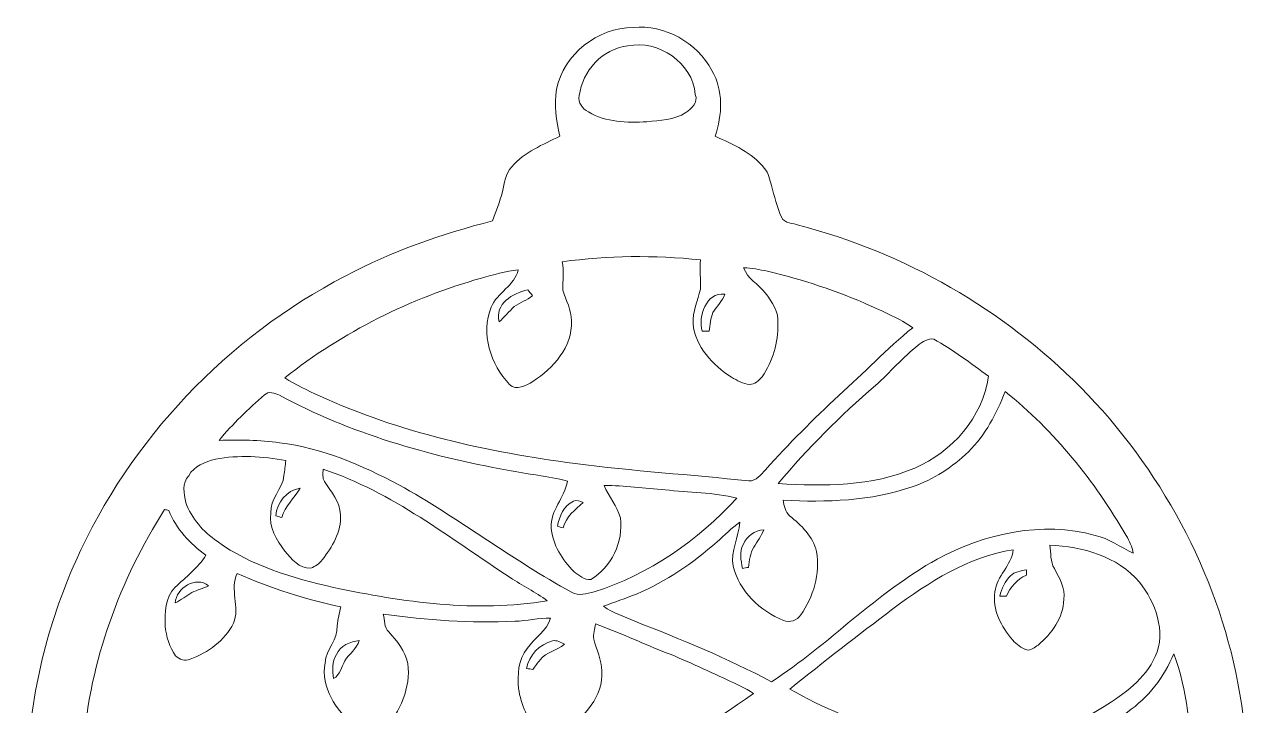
# Model space of a CAD drawing. Header units: centimetres. Extents: x -14.5 to 14.5, y -16.2 to 16.1.
# Drawn here: x -14.5 to 14.53, y -0.03 to 16.09 of the extents above; entities that cross this region are included whole.
import ezdxf

# ---------------------------------------------------------------- set-up
doc = ezdxf.new("R2010")
doc.units = ezdxf.units.CM
doc.header["$MEASUREMENT"] = 0
doc.layers.add('Layer 1', color=7, linetype='Continuous')

msp = doc.modelspace()

# ---------------------------------------------------------------- linework, layer by layer
at = {"layer": 'Layer 1', "color": 9, "lineweight": 9}
for points, knots in [([(-1.91504, 14.55793), (-1.73901, 15.3859), (-0.94385, 16.01596), (-0.10141, 16.02125), (-0.10141, 16.02125), (0.64859, 16.08933), (1.41377, 15.66776), (1.76408, 15.00207), (1.76408, 15.00207), (2.0396, 14.5297), (2.00996, 13.94727), (1.84345, 13.4428), (1.84345, 13.4428), (2.26784, 13.25335), (2.7134, 13.05897), (3.00903, 12.68256), (3.00903, 12.68256), (3.11239, 12.57285), (3.13039, 12.41551), (3.17131, 12.27757), (3.17131, 12.27757), (3.24222, 12.02533), (3.3036, 11.7671), (3.41367, 11.52792), (3.41367, 11.52792), (3.48211, 11.3734), (3.68389, 11.39175), (3.81724, 11.33707), (3.81724, 11.33707), (6.33255, 10.68831), (8.66194, 9.34387), (10.49039, 7.49955), (10.49039, 7.49955), (12.37069, 5.59067), (13.70666, 3.13675), (14.21184, 0.49972), (14.21184, 0.49972), (14.47713, -0.90292), (14.53181, -2.34755), (14.36636, -3.76571), (14.36636, -3.76571), (14.08131, -6.02773), (13.22054, -8.21671), (11.87292, -10.0568), (11.87292, -10.0568), (10.48051, -11.99038), (8.58433, -13.54507), (6.4405, -14.57906), (6.4405, -14.57906), (4.15132, -15.67232), (1.57957, -16.15104), (-0.94984, -16.00181), (-0.94984, -16.00181), (-2.98819, -15.87516), (-4.99409, -15.31636), (-6.81089, -14.38574), (-6.81089, -14.38574), (-8.79033, -13.36162), (-10.53764, -11.88207), (-11.84962, -10.07902), (-11.84962, -10.07902), (-13.21593, -8.18884), (-14.11621, -5.95188), (-14.36104, -3.62778), (-14.36104, -3.62778), (-14.42172, -2.87495), (-14.50074, -2.1186), (-14.43583, -1.3633), (-14.43583, -1.3633), (-14.35187, 0.27324), (-13.95641, 1.89284), (-13.28825, 3.38863), (-13.28825, 3.38863), (-12.00378, 6.27012), (-9.71108, 8.68452), (-6.91002, 10.13339), (-6.91002, 10.13339), (-5.81606, 10.72817), (-4.62826, 11.12822), (-3.4267, 11.44184), (-3.4267, 11.44184), (-3.35332, 11.67185), (-3.24854, 11.89163), (-3.19316, 12.12693), (-3.19316, 12.12693), (-3.13671, 12.32943), (-3.13213, 12.56473), (-2.96879, 12.71925), (-2.96879, 12.71925), (-2.6714, 13.07273), (-2.2329, 13.24595), (-1.83143, 13.44844), (-1.83143, 13.44844), (-1.9228, 13.81039), (-1.9736, 14.1861), (-1.91504, 14.55793), (-1.91504, 14.55793), (-1.91504, 14.55793), (-1.91504, 14.55793), (-1.91504, 14.55793)], [0, 0, 0, 0, 0.03846154, 0.03846154, 0.03846154, 0.03846154, 0.07692308, 0.07692308, 0.07692308, 0.07692308, 0.11538462, 0.11538462, 0.11538462, 0.11538462, 0.15384615, 0.15384615, 0.15384615, 0.15384615, 0.19230769, 0.19230769, 0.19230769, 0.19230769, 0.23076923, 0.23076923, 0.23076923, 0.23076923, 0.26923077, 0.26923077, 0.26923077, 0.26923077, 0.30769231, 0.30769231, 0.30769231, 0.30769231, 0.34615385, 0.34615385, 0.34615385, 0.34615385, 0.38461538, 0.38461538, 0.38461538, 0.38461538, 0.42307692, 0.42307692, 0.42307692, 0.42307692, 0.46153846, 0.46153846, 0.46153846, 0.46153846, 0.5, 0.5, 0.5, 0.5, 0.53846154, 0.53846154, 0.53846154, 0.53846154, 0.57692308, 0.57692308, 0.57692308, 0.57692308, 0.61538462, 0.61538462, 0.61538462, 0.61538462, 0.65384615, 0.65384615, 0.65384615, 0.65384615, 0.69230769, 0.69230769, 0.69230769, 0.69230769, 0.73076923, 0.73076923, 0.73076923, 0.73076923, 0.76923077, 0.76923077, 0.76923077, 0.76923077, 0.80769231, 0.80769231, 0.80769231, 0.80769231, 0.84615385, 0.84615385, 0.84615385, 0.84615385, 0.88461538, 0.88461538, 0.88461538, 0.88461538, 0.92307692, 0.92307692, 0.92307692, 0.92307692, 1, 1, 1, 1]), ([(-0.22806, 15.58451), (-0.82214, 15.51819), (-1.30438, 14.99043), (-1.37353, 14.40588), (-1.37353, 14.40588), (-1.41198, 14.23655), (-1.2931, 14.0972), (-1.15904, 14.02029), (-1.15904, 14.02029), (-0.74488, 13.77335), (-0.24076, 13.76418), (0.22667, 13.78852), (0.22667, 13.78852), (0.53606, 13.82168), (0.87437, 13.82944), (1.14566, 14.00301), (1.14566, 14.00301), (1.28112, 14.10002), (1.44517, 14.24184), (1.37144, 14.4341), (1.37144, 14.4341), (1.3104, 15.18763), (0.49584, 15.73479), (-0.22806, 15.58451), (-0.22806, 15.58451), (-0.22806, 15.58451), (-0.22806, 15.58451), (-0.22806, 15.58451)], [0, 0, 0, 0, 0.125, 0.125, 0.125, 0.125, 0.25, 0.25, 0.25, 0.25, 0.375, 0.375, 0.375, 0.375, 0.5, 0.5, 0.5, 0.5, 0.625, 0.625, 0.625, 0.625, 0.75, 0.75, 0.75, 0.75, 1, 1, 1, 1]), ([(-1.77746, 10.47311), (-1.72842, 10.25016), (-1.7697, 10.02261), (-1.76053, 9.79754), (-1.76053, 9.79754), (-1.6868, 9.55871), (-1.5598, 9.33046), (-1.56191, 9.07258), (-1.56191, 9.07258), (-1.52628, 8.45558), (-1.99301, 7.95498), (-2.47314, 7.63748), (-2.47314, 7.63748), (-2.62589, 7.54823), (-2.86648, 7.40994), (-3.02171, 7.5701), (-3.02171, 7.5701), (-3.46762, 8.03965), (-3.72021, 8.77413), (-3.45703, 9.39679), (-3.45703, 9.39679), (-3.32192, 9.74568), (-2.89894, 9.90796), (-2.81992, 10.28191), (-2.81992, 10.28191), (-3.11555, 10.24804), (-3.40235, 10.16373), (-3.68916, 10.08753), (-3.68916, 10.08753), (-5.37191, 9.6081), (-6.97282, 8.81611), (-8.34265, 7.72321), (-8.34265, 7.72321), (-8.08548, 7.55317), (-7.80043, 7.43217), (-7.52386, 7.29882), (-7.52386, 7.29882), (-5.61498, 6.42675), (-3.54629, 5.96638), (-1.47336, 5.69685), (-1.47336, 5.69685), (-0.10811, 5.51835), (1.26737, 5.43333), (2.63579, 5.28516), (2.63579, 5.28516), (2.81112, 5.27493), (2.92648, 5.44143), (3.03584, 5.55116), (3.03584, 5.55116), (3.58124, 6.16852), (4.16896, 6.74672), (4.76904, 7.31011), (4.76904, 7.31011), (5.35853, 7.83786), (5.90146, 8.41606), (6.51882, 8.91242), (6.51882, 8.91242), (6.20696, 9.13009), (5.85277, 9.27473), (5.50881, 9.43311), (5.50881, 9.43311), (4.72812, 9.78484), (3.91073, 10.0526), (3.07782, 10.24804), (3.07782, 10.24804), (2.89226, 10.28685), (2.70599, 10.32988), (2.51585, 10.33165), (2.51585, 10.33165), (2.60192, 10.06883), (2.8658, 9.94536), (3.02667, 9.73721), (3.02667, 9.73721), (3.18789, 9.52943), (3.35652, 9.28637), (3.32371, 9.00732), (3.32371, 9.00732), (3.33888, 8.56247), (3.20764, 8.11479), (2.95082, 7.75108), (2.95082, 7.75108), (2.88027, 7.6583), (2.77831, 7.56516), (2.65378, 7.57081), (2.65378, 7.57081), (2.49821, 7.58316), (2.35921, 7.66394), (2.22622, 7.73873), (2.22622, 7.73873), (1.78419, 8.02766), (1.37567, 8.46192), (1.31781, 9.0105), (1.31781, 9.0105), (1.30053, 9.29554), (1.43, 9.55518), (1.49279, 9.82575), (1.49279, 9.82575), (1.49667, 10.05613), (1.48115, 10.28685), (1.49279, 10.51756), (1.49279, 10.51756), (0.40553, 10.63398), (-0.69408, 10.62163), (-1.77746, 10.47311), (-1.77746, 10.47311), (-1.77746, 10.47311), (-1.77746, 10.47311), (-1.77746, 10.47311)], [0, 0, 0, 0, 0.03571429, 0.03571429, 0.03571429, 0.03571429, 0.07142857, 0.07142857, 0.07142857, 0.07142857, 0.10714286, 0.10714286, 0.10714286, 0.10714286, 0.14285714, 0.14285714, 0.14285714, 0.14285714, 0.17857143, 0.17857143, 0.17857143, 0.17857143, 0.21428571, 0.21428571, 0.21428571, 0.21428571, 0.25, 0.25, 0.25, 0.25, 0.28571429, 0.28571429, 0.28571429, 0.28571429, 0.32142857, 0.32142857, 0.32142857, 0.32142857, 0.35714286, 0.35714286, 0.35714286, 0.35714286, 0.39285714, 0.39285714, 0.39285714, 0.39285714, 0.42857143, 0.42857143, 0.42857143, 0.42857143, 0.46428571, 0.46428571, 0.46428571, 0.46428571, 0.5, 0.5, 0.5, 0.5, 0.53571429, 0.53571429, 0.53571429, 0.53571429, 0.57142857, 0.57142857, 0.57142857, 0.57142857, 0.60714286, 0.60714286, 0.60714286, 0.60714286, 0.64285714, 0.64285714, 0.64285714, 0.64285714, 0.67857143, 0.67857143, 0.67857143, 0.67857143, 0.71428571, 0.71428571, 0.71428571, 0.71428571, 0.75, 0.75, 0.75, 0.75, 0.78571429, 0.78571429, 0.78571429, 0.78571429, 0.82142857, 0.82142857, 0.82142857, 0.82142857, 0.85714286, 0.85714286, 0.85714286, 0.85714286, 0.89285714, 0.89285714, 0.89285714, 0.89285714, 0.92857143, 0.92857143, 0.92857143, 0.92857143, 1, 1, 1, 1]), ([(-3.27288, 9.0507), (-3.14483, 9.16289), (-3.03758, 9.2966), (-2.91199, 9.4116), (-2.91199, 9.4116), (-2.77194, 9.50474), (-2.61107, 9.56541), (-2.47772, 9.67019), (-2.47772, 9.67019), (-2.51723, 9.7164), (-2.55639, 9.76262), (-2.5952, 9.80883), (-2.5952, 9.80883), (-2.94798, 9.72946), (-3.3766, 9.48285), (-3.27288, 9.0507), (-3.27288, 9.0507), (-3.27288, 9.0507), (-3.27288, 9.0507), (-3.27288, 9.0507)], [0, 0, 0, 0, 0.16666667, 0.16666667, 0.16666667, 0.16666667, 0.33333333, 0.33333333, 0.33333333, 0.33333333, 0.5, 0.5, 0.5, 0.5, 0.66666667, 0.66666667, 0.66666667, 0.66666667, 1, 1, 1, 1]), ([(1.53019, 8.82846), (1.58557, 8.83023), (1.64096, 8.83164), (1.6967, 8.8334), (1.6967, 8.8334), (1.72774, 8.97945), (1.73233, 9.13361), (1.78807, 9.27331), (1.78807, 9.27331), (1.87591, 9.42148), (2.01525, 9.53825), (2.06782, 9.70723), (2.06782, 9.70723), (1.61415, 9.74498), (1.44411, 9.18653), (1.53019, 8.82846), (1.53019, 8.82846), (1.53019, 8.82846), (1.53019, 8.82846), (1.53019, 8.82846)], [0, 0, 0, 0, 0.16666667, 0.16666667, 0.16666667, 0.16666667, 0.33333333, 0.33333333, 0.33333333, 0.33333333, 0.5, 0.5, 0.5, 0.5, 0.66666667, 0.66666667, 0.66666667, 0.66666667, 1, 1, 1, 1]), ([(6.64793, 8.50108), (6.28034, 8.21286), (5.98048, 7.85127), (5.63158, 7.54294), (5.63158, 7.54294), (4.80749, 6.82998), (4.03244, 6.05845), (3.33147, 5.22413), (3.33147, 5.22413), (4.41309, 5.15393), (5.54938, 5.15005), (6.56256, 5.58996), (6.56256, 5.58996), (7.45332, 5.96814), (8.16735, 6.79046), (8.31022, 7.76166), (8.31022, 7.76166), (7.88724, 8.06893), (7.4692, 8.3882), (7.0127, 8.64431), (7.0127, 8.64431), (6.87195, 8.65701), (6.75377, 8.57974), (6.64793, 8.50108), (6.64793, 8.50108), (6.64793, 8.50108), (6.64793, 8.50108), (6.64793, 8.50108)], [0, 0, 0, 0, 0.125, 0.125, 0.125, 0.125, 0.25, 0.25, 0.25, 0.25, 0.375, 0.375, 0.375, 0.375, 0.5, 0.5, 0.5, 0.5, 0.625, 0.625, 0.625, 0.625, 0.75, 0.75, 0.75, 0.75, 1, 1, 1, 1]), ([(-8.82314, 7.32104), (-9.2052, 6.98696), (-9.57596, 6.63595), (-9.89876, 6.24331), (-9.89876, 6.24331), (-9.42004, 6.262), (-8.93885, 6.25848), (-8.46436, 6.18757), (-8.46436, 6.18757), (-7.46283, 6.06868), (-6.52655, 5.65911), (-5.64179, 5.19415), (-5.64179, 5.19415), (-4.23985, 4.41098), (-2.96561, 3.41967), (-1.55591, 2.64921), (-1.55591, 2.64921), (-1.39081, 2.54477), (-1.19467, 2.61956), (-1.02181, 2.66085), (-1.02181, 2.66085), (0.28135, 3.06831), (1.4367, 3.87582), (2.35463, 4.87665), (2.35463, 4.87665), (1.79971, 5.02093), (1.22009, 5.00329), (0.65459, 5.07525), (0.65459, 5.07525), (0.1727, 5.10207), (-0.30532, 5.18073), (-0.78827, 5.17933), (-0.78827, 5.17933), (-0.68032, 4.91228), (-0.47324, 4.69003), (-0.40163, 4.40816), (-0.40163, 4.40816), (-0.3226, 3.84724), (-0.61329, 3.24082), (-1.10224, 2.95083), (-1.10224, 2.95083), (-1.25253, 2.92261), (-1.37811, 3.06372), (-1.49665, 3.13251), (-1.49665, 3.13251), (-1.77852, 3.41156), (-2.00041, 3.77316), (-2.04063, 4.17462), (-2.04063, 4.17462), (-2.05898, 4.58525), (-1.72207, 4.88652), (-1.6561, 5.27775), (-1.6561, 5.27775), (-2.1186, 5.40934), (-2.60155, 5.44074), (-3.0711, 5.53916), (-3.0711, 5.53916), (-4.93941, 5.87465), (-6.79043, 6.41088), (-8.4693, 7.31152), (-8.4693, 7.31152), (-8.57408, 7.36514), (-8.72859, 7.4177), (-8.82314, 7.32104), (-8.82314, 7.32104), (-8.82314, 7.32104), (-8.82314, 7.32104), (-8.82314, 7.32104)], [0, 0, 0, 0, 0.05555556, 0.05555556, 0.05555556, 0.05555556, 0.11111111, 0.11111111, 0.11111111, 0.11111111, 0.16666667, 0.16666667, 0.16666667, 0.16666667, 0.22222222, 0.22222222, 0.22222222, 0.22222222, 0.27777778, 0.27777778, 0.27777778, 0.27777778, 0.33333333, 0.33333333, 0.33333333, 0.33333333, 0.38888889, 0.38888889, 0.38888889, 0.38888889, 0.44444444, 0.44444444, 0.44444444, 0.44444444, 0.5, 0.5, 0.5, 0.5, 0.55555556, 0.55555556, 0.55555556, 0.55555556, 0.61111111, 0.61111111, 0.61111111, 0.61111111, 0.66666667, 0.66666667, 0.66666667, 0.66666667, 0.72222222, 0.72222222, 0.72222222, 0.72222222, 0.77777778, 0.77777778, 0.77777778, 0.77777778, 0.83333333, 0.83333333, 0.83333333, 0.83333333, 0.88888889, 0.88888889, 0.88888889, 0.88888889, 1, 1, 1, 1]), ([(8.7011, 7.40289), (8.50319, 6.87901), (8.23614, 6.37101), (7.83468, 5.97343), (7.83468, 5.97343), (7.45156, 5.61501), (7.00777, 5.31338), (6.50682, 5.14723), (6.50682, 5.14723), (5.52857, 4.80609), (4.47482, 4.77505), (3.45036, 4.82832), (3.45036, 4.82832), (3.4747, 4.69779), (3.4941, 4.54996), (3.60346, 4.46001), (3.60346, 4.46001), (3.87757, 4.2353), (4.16085, 3.97424), (4.2374, 3.61088), (4.2374, 3.61088), (4.33265, 3.08842), (4.16685, 2.54125), (3.86557, 2.11121), (3.86557, 2.11121), (3.77844, 1.98245), (3.60628, 1.91789), (3.46023, 1.98315), (3.46023, 1.98315), (2.90849, 2.20505), (2.40719, 2.6732), (2.26961, 3.26692), (2.26961, 3.26692), (2.19482, 3.62958), (2.40754, 3.95343), (2.42201, 4.3062), (2.42201, 4.3062), (2.23115, 4.1665), (2.06359, 3.99893), (1.88649, 3.84301), (1.88649, 3.84301), (1.31605, 3.34171), (0.68211, 2.90427), (-0.01921, 2.60792), (-0.01921, 2.60792), (-0.2778, 2.50244), (-0.54344, 2.41672), (-0.80379, 2.31617), (-0.80379, 2.31617), (-0.57872, 2.15319), (-0.30814, 2.07276), (-0.05661, 1.96163), (-0.05661, 1.96163), (1.04159, 1.53089), (2.13626, 1.08498), (3.17801, 0.529), (3.17801, 0.529), (4.53903, 1.42294), (5.66404, 2.63827), (7.09349, 3.43308), (7.09349, 3.43308), (8.22203, 4.04162), (9.57458, 4.34325), (10.83329, 3.99505), (10.83329, 3.99505), (11.16172, 3.92344), (11.43336, 3.71671), (11.73322, 3.57736), (11.73322, 3.57736), (11.72088, 3.728), (11.63727, 3.86029), (11.56848, 3.99082), (11.56848, 3.99082), (10.81988, 5.28058), (9.8695, 6.47014), (8.7011, 7.40289), (8.7011, 7.40289), (8.7011, 7.40289), (8.7011, 7.40289), (8.7011, 7.40289)], [0, 0, 0, 0, 0.04761905, 0.04761905, 0.04761905, 0.04761905, 0.0952381, 0.0952381, 0.0952381, 0.0952381, 0.14285714, 0.14285714, 0.14285714, 0.14285714, 0.19047619, 0.19047619, 0.19047619, 0.19047619, 0.23809524, 0.23809524, 0.23809524, 0.23809524, 0.28571429, 0.28571429, 0.28571429, 0.28571429, 0.33333333, 0.33333333, 0.33333333, 0.33333333, 0.38095238, 0.38095238, 0.38095238, 0.38095238, 0.42857143, 0.42857143, 0.42857143, 0.42857143, 0.47619048, 0.47619048, 0.47619048, 0.47619048, 0.52380952, 0.52380952, 0.52380952, 0.52380952, 0.57142857, 0.57142857, 0.57142857, 0.57142857, 0.61904762, 0.61904762, 0.61904762, 0.61904762, 0.66666667, 0.66666667, 0.66666667, 0.66666667, 0.71428571, 0.71428571, 0.71428571, 0.71428571, 0.76190476, 0.76190476, 0.76190476, 0.76190476, 0.80952381, 0.80952381, 0.80952381, 0.80952381, 0.85714286, 0.85714286, 0.85714286, 0.85714286, 0.9047619, 0.9047619, 0.9047619, 0.9047619, 1, 1, 1, 1]), ([(-9.98413, 5.7981), (-10.22508, 5.73601), (-10.48895, 5.639), (-10.61666, 5.40934), (-10.61666, 5.40934), (-10.78211, 5.23753), (-10.72496, 4.98354), (-10.68404, 4.77399), (-10.68404, 4.77399), (-10.55104, 4.39546), (-10.27023, 4.0836), (-9.94497, 3.85571), (-9.94497, 3.85571), (-9.1364, 3.26727), (-8.15462, 2.98717), (-7.19295, 2.7642), (-7.19295, 2.7642), (-5.53701, 2.41248), (-3.81828, 2.16624), (-2.13271, 2.44776), (-2.13271, 2.44776), (-2.40681, 2.65732), (-2.7229, 2.80302), (-3.00654, 2.99846), (-3.00654, 2.99846), (-4.43564, 3.92309), (-5.79701, 5.02093), (-7.43319, 5.56103), (-7.43319, 5.56103), (-7.44201, 5.46402), (-7.45789, 5.35572), (-7.39968, 5.26929), (-7.39968, 5.26929), (-7.24446, 5.02305), (-7.03173, 4.78951), (-7.02432, 4.48047), (-7.02432, 4.48047), (-7.00104, 4.08043), (-7.22258, 3.71989), (-7.45859, 3.41685), (-7.45859, 3.41685), (-7.52527, 3.32583), (-7.62228, 3.26057), (-7.7267, 3.22035), (-7.7267, 3.22035), (-8.00363, 3.19742), (-8.1772, 3.44754), (-8.34512, 3.62358), (-8.34512, 3.62358), (-8.53174, 3.88322), (-8.7293, 4.18908), (-8.67215, 4.52634), (-8.67215, 4.52634), (-8.6972, 4.86289), (-8.39134, 5.09149), (-8.36135, 5.41322), (-8.36135, 5.41322), (-8.34548, 5.5314), (-8.33066, 5.64852), (-8.3169, 5.7667), (-8.3169, 5.7667), (-8.86582, 5.86372), (-9.43344, 5.90605), (-9.98413, 5.7981), (-9.98413, 5.7981), (-9.98413, 5.7981), (-9.98413, 5.7981), (-9.98413, 5.7981)], [0, 0, 0, 0, 0.05555556, 0.05555556, 0.05555556, 0.05555556, 0.11111111, 0.11111111, 0.11111111, 0.11111111, 0.16666667, 0.16666667, 0.16666667, 0.16666667, 0.22222222, 0.22222222, 0.22222222, 0.22222222, 0.27777778, 0.27777778, 0.27777778, 0.27777778, 0.33333333, 0.33333333, 0.33333333, 0.33333333, 0.38888889, 0.38888889, 0.38888889, 0.38888889, 0.44444444, 0.44444444, 0.44444444, 0.44444444, 0.5, 0.5, 0.5, 0.5, 0.55555556, 0.55555556, 0.55555556, 0.55555556, 0.61111111, 0.61111111, 0.61111111, 0.61111111, 0.66666667, 0.66666667, 0.66666667, 0.66666667, 0.72222222, 0.72222222, 0.72222222, 0.72222222, 0.77777778, 0.77777778, 0.77777778, 0.77777778, 0.83333333, 0.83333333, 0.83333333, 0.83333333, 0.88888889, 0.88888889, 0.88888889, 0.88888889, 1, 1, 1, 1]), ([(-8.5575, 4.45896), (-8.50952, 4.4459), (-8.46119, 4.43249), (-8.4125, 4.41909), (-8.4125, 4.41909), (-8.33383, 4.68861), (-8.11758, 4.877), (-7.98247, 5.11442), (-7.98247, 5.11442), (-8.30561, 5.05868), (-8.52045, 4.77328), (-8.5575, 4.45896), (-8.5575, 4.45896), (-8.5575, 4.45896), (-8.5575, 4.45896), (-8.5575, 4.45896)], [0, 0, 0, 0, 0.2, 0.2, 0.2, 0.2, 0.4, 0.4, 0.4, 0.4, 0.6, 0.6, 0.6, 0.6, 1, 1, 1, 1]), ([(-1.51252, 4.80925), (-1.74077, 4.70166), (-1.8466, 4.44661), (-1.89141, 4.21307), (-1.89141, 4.21307), (-1.84625, 4.20002), (-1.80039, 4.18661), (-1.75453, 4.17356), (-1.75453, 4.17356), (-1.68926, 4.44308), (-1.47195, 4.60148), (-1.27898, 4.7754), (-1.27898, 4.7754), (-1.35377, 4.79691), (-1.43562, 4.84948), (-1.51252, 4.80925), (-1.51252, 4.80925), (-1.51252, 4.80925), (-1.51252, 4.80925), (-1.51252, 4.80925)], [0, 0, 0, 0, 0.16666667, 0.16666667, 0.16666667, 0.16666667, 0.33333333, 0.33333333, 0.33333333, 0.33333333, 0.5, 0.5, 0.5, 0.5, 0.66666667, 0.66666667, 0.66666667, 0.66666667, 1, 1, 1, 1]), ([(-13.10515, -0.95196), (-12.90725, -0.87964), (-12.71569, -0.78686), (-12.5079, -0.74382), (-12.5079, -0.74382), (-11.73461, -0.5759), (-10.9331, -0.68738), (-10.16793, -0.84648), (-10.16793, -0.84648), (-8.74835, -1.18656), (-7.37886, -1.6995), (-6.0055, -2.18739), (-6.0055, -2.18739), (-5.05794, -2.519), (-4.11779, -2.87107), (-3.16705, -3.19457), (-3.16705, -3.19457), (-3.0524, -3.24149), (-2.9261, -3.22879), (-2.81992, -3.16211), (-2.81992, -3.16211), (-1.97396, -2.73384), (-1.15516, -2.25265), (-0.34977, -1.75206), (-0.34977, -1.75206), (0.68775, -1.09201), (1.74467, -0.45913), (2.74868, 0.25172), (2.74868, 0.25172), (2.55218, 0.38295), (2.33311, 0.47432), (2.12179, 0.57769), (2.12179, 0.57769), (1.61767, 0.80452), (1.12273, 1.05217), (0.60555, 1.24796), (0.60555, 1.24796), (0.07251, 1.46139), (-0.44996, 1.70234), (-0.9883, 1.90131), (-0.9883, 1.90131), (-1.00593, 1.7803), (-1.04756, 1.6593), (-1.0331, 1.53618), (-1.0331, 1.53618), (-0.97136, 1.28642), (-0.8366, 1.05182), (-0.84154, 0.78759), (-0.84154, 0.78759), (-0.79709, 0.18293), (-1.25923, -0.30885), (-1.72631, -0.62246), (-1.72631, -0.62246), (-1.88682, -0.75899), (-2.16975, -0.83836), (-2.33591, -0.67044), (-2.33591, -0.67044), (-2.58955, -0.37975), (-2.75536, -0.01357), (-2.81075, 0.36814), (-2.81075, 0.36814), (-2.83403, 0.68987), (-2.83156, 1.05782), (-2.60578, 1.31534), (-2.60578, 1.31534), (-2.43998, 1.57181), (-2.14011, 1.73233), (-2.05404, 2.03924), (-2.05404, 2.03924), (-2.33838, 2.04242), (-2.61742, 1.97257), (-2.9007, 1.96199), (-2.9007, 1.96199), (-3.94034, 1.90942), (-4.98103, 1.99268), (-6.01079, 2.13167), (-6.01079, 2.13167), (-5.98045, 1.9888), (-5.99351, 1.82123), (-5.88309, 1.71081), (-5.88309, 1.71081), (-5.68483, 1.49561), (-5.49609, 1.25537), (-5.43365, 0.96257), (-5.43365, 0.96257), (-5.3518, 0.38895), (-5.61462, -0.1755), (-5.98469, -0.59812), (-5.98469, -0.59812), (-6.17907, -0.85847), (-6.53079, -0.68173), (-6.71529, -0.5004), (-6.71529, -0.5004), (-7.12416, -0.13105), (-7.50622, 0.39601), (-7.38416, 0.97809), (-7.38416, 0.97809), (-7.3711, 1.29947), (-7.07865, 1.52913), (-7.10264, 1.85651), (-7.10264, 1.85651), (-7.08606, 2.00714), (-7.05184, 2.15495), (-7.01762, 2.30206), (-7.01762, 2.30206), (-7.85688, 2.48868), (-8.68238, 2.73916), (-9.46696, 3.093), (-9.46696, 3.093), (-9.65393, 2.72153), (-9.39605, 2.29501), (-9.55621, 1.91542), (-9.55621, 1.91542), (-9.76082, 1.5055), (-10.15981, 1.22397), (-10.58032, 1.06699), (-10.58032, 1.06699), (-10.69815, 1.01901), (-10.84208, 1.049), (-10.92463, 1.14742), (-10.92463, 1.14742), (-11.07809, 1.34639), (-11.14336, 1.60497), (-11.17511, 1.8498), (-11.17511, 1.8498), (-11.17793, 2.16483), (-11.18181, 2.52925), (-10.93804, 2.76774), (-10.93804, 2.76774), (-10.68298, 3.00975), (-10.39758, 3.22318), (-10.20708, 3.52551), (-10.20708, 3.52551), (-10.58244, 3.80067), (-10.9197, 4.14569), (-11.08868, 4.58701), (-11.08868, 4.58701), (-11.11337, 4.59195), (-11.16241, 4.60218), (-11.1871, 4.60711), (-11.1871, 4.60711), (-12.24755, 2.93884), (-12.95028, 1.02536), (-13.10515, -0.95196), (-13.10515, -0.95196), (-13.10515, -0.95196), (-13.10515, -0.95196), (-13.10515, -0.95196)], [0, 0, 0, 0, 0.02631579, 0.02631579, 0.02631579, 0.02631579, 0.05263158, 0.05263158, 0.05263158, 0.05263158, 0.07894737, 0.07894737, 0.07894737, 0.07894737, 0.10526316, 0.10526316, 0.10526316, 0.10526316, 0.13157895, 0.13157895, 0.13157895, 0.13157895, 0.15789474, 0.15789474, 0.15789474, 0.15789474, 0.18421053, 0.18421053, 0.18421053, 0.18421053, 0.21052632, 0.21052632, 0.21052632, 0.21052632, 0.23684211, 0.23684211, 0.23684211, 0.23684211, 0.26315789, 0.26315789, 0.26315789, 0.26315789, 0.28947368, 0.28947368, 0.28947368, 0.28947368, 0.31578947, 0.31578947, 0.31578947, 0.31578947, 0.34210526, 0.34210526, 0.34210526, 0.34210526, 0.36842105, 0.36842105, 0.36842105, 0.36842105, 0.39473684, 0.39473684, 0.39473684, 0.39473684, 0.42105263, 0.42105263, 0.42105263, 0.42105263, 0.44736842, 0.44736842, 0.44736842, 0.44736842, 0.47368421, 0.47368421, 0.47368421, 0.47368421, 0.5, 0.5, 0.5, 0.5, 0.52631579, 0.52631579, 0.52631579, 0.52631579, 0.55263158, 0.55263158, 0.55263158, 0.55263158, 0.57894737, 0.57894737, 0.57894737, 0.57894737, 0.60526316, 0.60526316, 0.60526316, 0.60526316, 0.63157895, 0.63157895, 0.63157895, 0.63157895, 0.65789474, 0.65789474, 0.65789474, 0.65789474, 0.68421053, 0.68421053, 0.68421053, 0.68421053, 0.71052632, 0.71052632, 0.71052632, 0.71052632, 0.73684211, 0.73684211, 0.73684211, 0.73684211, 0.76315789, 0.76315789, 0.76315789, 0.76315789, 0.78947368, 0.78947368, 0.78947368, 0.78947368, 0.81578947, 0.81578947, 0.81578947, 0.81578947, 0.84210526, 0.84210526, 0.84210526, 0.84210526, 0.86842105, 0.86842105, 0.86842105, 0.86842105, 0.89473684, 0.89473684, 0.89473684, 0.89473684, 0.92105263, 0.92105263, 0.92105263, 0.92105263, 0.94736842, 0.94736842, 0.94736842, 0.94736842, 1, 1, 1, 1]), ([(2.50879, 3.7848), (2.39731, 3.61194), (2.45693, 3.40203), (2.48904, 3.214), (2.48904, 3.214), (2.53454, 3.22177), (2.58076, 3.22988), (2.62697, 3.23764), (2.62697, 3.23764), (2.65802, 3.40027), (2.6619, 3.57525), (2.75432, 3.71777), (2.75432, 3.71777), (2.83864, 3.85077), (2.92648, 3.982), (2.99562, 4.12417), (2.99562, 4.12417), (2.77443, 4.11923), (2.59699, 3.982), (2.50879, 3.7848), (2.50879, 3.7848), (2.50879, 3.7848), (2.50879, 3.7848), (2.50879, 3.7848)], [0, 0, 0, 0, 0.14285714, 0.14285714, 0.14285714, 0.14285714, 0.28571429, 0.28571429, 0.28571429, 0.28571429, 0.42857143, 0.42857143, 0.42857143, 0.42857143, 0.57142857, 0.57142857, 0.57142857, 0.57142857, 0.71428571, 0.71428571, 0.71428571, 0.71428571, 1, 1, 1, 1]), ([(9.76014, 3.76116), (9.78977, 3.57842), (9.7686, 3.37593), (9.86738, 3.21153), (9.86738, 3.21153), (9.9898, 2.98893), (10.1302, 2.74693), (10.0914, 2.48199), (10.0914, 2.48199), (10.08364, 2.04524), (9.8, 1.6713), (9.48215, 1.3986), (9.48215, 1.3986), (9.40383, 1.34815), (9.31705, 1.26596), (9.21686, 1.28465), (9.21686, 1.28465), (9.08739, 1.33192), (8.96956, 1.4106), (8.88243, 1.5175), (8.88243, 1.5175), (8.61361, 1.82828), (8.39454, 2.23856), (8.46121, 2.6619), (8.46121, 2.6619), (8.50249, 3.03691), (8.85526, 3.28174), (8.89689, 3.65709), (8.89689, 3.65709), (7.83009, 3.48635), (6.89805, 2.8898), (6.04609, 2.25832), (6.04609, 2.25832), (5.22941, 1.63037), (4.4092, 1.00596), (3.60946, 0.35649), (3.60946, 0.35649), (4.3838, -0.09083), (5.22306, -0.4235), (6.07502, -0.6909), (6.07502, -0.6909), (6.80527, -0.89904), (7.56657, -1.0271), (8.32821, -0.96783), (8.32821, -0.96783), (9.298, -0.9322), (10.22969, -0.57272), (11.04319, -0.05802), (11.04319, -0.05802), (11.52297, 0.2429), (12.01474, 0.59744), (12.25675, 1.12837), (12.25675, 1.12837), (12.52168, 1.72245), (12.25534, 2.41143), (11.87857, 2.89156), (11.87857, 2.89156), (11.35716, 3.4994), (10.53554, 3.73717), (9.76014, 3.76116), (9.76014, 3.76116), (9.76014, 3.76116), (9.76014, 3.76116), (9.76014, 3.76116)], [0, 0, 0, 0, 0.05882353, 0.05882353, 0.05882353, 0.05882353, 0.11764706, 0.11764706, 0.11764706, 0.11764706, 0.17647059, 0.17647059, 0.17647059, 0.17647059, 0.23529412, 0.23529412, 0.23529412, 0.23529412, 0.29411765, 0.29411765, 0.29411765, 0.29411765, 0.35294118, 0.35294118, 0.35294118, 0.35294118, 0.41176471, 0.41176471, 0.41176471, 0.41176471, 0.47058824, 0.47058824, 0.47058824, 0.47058824, 0.52941176, 0.52941176, 0.52941176, 0.52941176, 0.58823529, 0.58823529, 0.58823529, 0.58823529, 0.64705882, 0.64705882, 0.64705882, 0.64705882, 0.70588235, 0.70588235, 0.70588235, 0.70588235, 0.76470588, 0.76470588, 0.76470588, 0.76470588, 0.82352941, 0.82352941, 0.82352941, 0.82352941, 0.88235294, 0.88235294, 0.88235294, 0.88235294, 1, 1, 1, 1]), ([(-10.93804, 2.39909), (-10.79375, 2.46118), (-10.67346, 2.56418), (-10.5387, 2.64286), (-10.5387, 2.64286), (-10.41311, 2.70565), (-10.27482, 2.73846), (-10.14888, 2.8009), (-10.14888, 2.8009), (-10.44486, 3.0482), (-10.91017, 2.74904), (-10.93804, 2.39909), (-10.93804, 2.39909), (-10.93804, 2.39909), (-10.93804, 2.39909), (-10.93804, 2.39909)], [0, 0, 0, 0, 0.2, 0.2, 0.2, 0.2, 0.4, 0.4, 0.4, 0.4, 0.6, 0.6, 0.6, 0.6, 1, 1, 1, 1]), ([(8.82739, 3.04079), (8.70145, 2.90673), (8.6129, 2.73775), (8.57763, 2.55677), (8.57763, 2.55677), (8.62949, 2.55783), (8.6817, 2.55889), (8.73426, 2.55995), (8.73426, 2.55995), (8.8288, 2.77832), (8.98438, 2.95824), (9.20557, 3.05067), (9.20557, 3.05067), (9.20592, 3.08383), (9.20592, 3.1498), (9.20628, 3.18296), (9.20628, 3.18296), (9.07434, 3.15615), (8.93111, 3.13251), (8.82739, 3.04079), (8.82739, 3.04079), (8.82739, 3.04079), (8.82739, 3.04079), (8.82739, 3.04079)], [0, 0, 0, 0, 0.14285714, 0.14285714, 0.14285714, 0.14285714, 0.28571429, 0.28571429, 0.28571429, 0.28571429, 0.42857143, 0.42857143, 0.42857143, 0.42857143, 0.57142857, 0.57142857, 0.57142857, 0.57142857, 0.71428571, 0.71428571, 0.71428571, 0.71428571, 1, 1, 1, 1]), ([(-7.12098, 1.17423), (-7.23811, 1.00349), (-7.2113, 0.79711), (-7.18801, 0.6045), (-7.18801, 0.6045), (-7.03561, 0.69657), (-6.99363, 0.87719), (-6.92343, 1.02712), (-6.92343, 1.02712), (-6.81371, 1.19011), (-6.64368, 1.31534), (-6.58018, 1.50726), (-6.58018, 1.50726), (-6.79537, 1.48398), (-7.02961, 1.38484), (-7.12098, 1.17423), (-7.12098, 1.17423), (-7.12098, 1.17423), (-7.12098, 1.17423), (-7.12098, 1.17423)], [0, 0, 0, 0, 0.16666667, 0.16666667, 0.16666667, 0.16666667, 0.33333333, 0.33333333, 0.33333333, 0.33333333, 0.5, 0.5, 0.5, 0.5, 0.66666667, 0.66666667, 0.66666667, 0.66666667, 1, 1, 1, 1]), ([(-2.00641, 1.49598), (-2.31227, 1.41871), (-2.56345, 1.15765), (-2.61919, 0.8458), (-2.61919, 0.8458), (-2.5705, 0.83768), (-2.52147, 0.82957), (-2.47243, 0.8211), (-2.47243, 0.8211), (-2.41634, 0.89766), (-2.36272, 0.97632), (-2.30239, 1.0497), (-2.30239, 1.0497), (-2.15599, 1.23703), (-1.89811, 1.26772), (-1.72137, 1.41836), (-1.72137, 1.41836), (-1.80956, 1.46069), (-1.9034, 1.52736), (-2.00641, 1.49598), (-2.00641, 1.49598), (-2.00641, 1.49598), (-2.00641, 1.49598), (-2.00641, 1.49598)], [0, 0, 0, 0, 0.14285714, 0.14285714, 0.14285714, 0.14285714, 0.28571429, 0.28571429, 0.28571429, 0.28571429, 0.42857143, 0.42857143, 0.42857143, 0.42857143, 0.57142857, 0.57142857, 0.57142857, 0.57142857, 0.71428571, 0.71428571, 0.71428571, 0.71428571, 1, 1, 1, 1]), ([(12.69313, 1.19469), (12.46735, 0.64119), (12.08953, 0.15576), (11.59776, -0.18714), (11.59776, -0.18714), (10.28754, -1.13082), (8.60655, -1.56368), (7.00424, -1.34531), (7.00424, -1.34531), (6.0976, -1.23383), (5.25199, -0.86271), (4.41802, -0.50958), (4.41802, -0.50958), (4.18695, -0.40586), (3.964, -0.27251), (3.71106, -0.23159), (3.71106, -0.23159), (3.90226, -0.48418), (4.17884, -0.66374), (4.33689, -0.94455), (4.33689, -0.94455), (4.58489, -1.30297), (4.50269, -1.77076), (4.40003, -2.1641), (4.40003, -2.1641), (4.30125, -2.44421), (4.18731, -2.75748), (3.9072, -2.90494), (3.9072, -2.90494), (3.66167, -2.93316), (3.45106, -2.78923), (3.25844, -2.66011), (3.25844, -2.66011), (2.87709, -2.36977), (2.52608, -1.96161), (2.48269, -1.4656), (2.48269, -1.4656), (2.47739, -1.09025), (2.73316, -0.74523), (2.63544, -0.36423), (2.63544, -0.36423), (2.23362, -0.57272), (1.86532, -0.83836), (1.48362, -1.08037), (1.48362, -1.08037), (0.26724, -1.89246), (-0.95196, -2.70985), (-2.25265, -3.38189), (-2.25265, -3.38189), (-2.2523, -3.42211), (-2.25195, -3.46233), (-2.25124, -3.50325), (-2.25124, -3.50325), (-1.64517, -3.65812), (-1.06026, -3.8846), (-0.45525, -4.04511), (-0.45525, -4.04511), (0.89166, -4.43035), (2.25585, -4.75878), (3.63697, -4.99726), (3.63697, -4.99726), (4.06278, -5.06253), (4.48964, -5.18176), (4.92355, -5.15037), (4.92355, -5.15037), (5.12076, -5.05547), (5.24529, -4.86321), (5.40792, -4.72315), (5.40792, -4.72315), (6.56185, -3.64648), (7.77012, -2.59696), (9.17594, -1.85966), (9.17594, -1.85966), (10.13585, -1.3513), (11.24815, -1.05497), (12.33506, -1.23983), (12.33506, -1.23983), (12.6254, -1.28745), (12.88857, -1.42468), (13.16197, -1.52593), (13.16197, -1.52593), (13.09248, -0.60941), (13.0131, 0.32651), (12.69313, 1.19469), (12.69313, 1.19469), (12.69313, 1.19469), (12.69313, 1.19469), (12.69313, 1.19469)], [0, 0, 0, 0, 0.04347826, 0.04347826, 0.04347826, 0.04347826, 0.08695652, 0.08695652, 0.08695652, 0.08695652, 0.13043478, 0.13043478, 0.13043478, 0.13043478, 0.17391304, 0.17391304, 0.17391304, 0.17391304, 0.2173913, 0.2173913, 0.2173913, 0.2173913, 0.26086957, 0.26086957, 0.26086957, 0.26086957, 0.30434783, 0.30434783, 0.30434783, 0.30434783, 0.34782609, 0.34782609, 0.34782609, 0.34782609, 0.39130435, 0.39130435, 0.39130435, 0.39130435, 0.43478261, 0.43478261, 0.43478261, 0.43478261, 0.47826087, 0.47826087, 0.47826087, 0.47826087, 0.52173913, 0.52173913, 0.52173913, 0.52173913, 0.56521739, 0.56521739, 0.56521739, 0.56521739, 0.60869565, 0.60869565, 0.60869565, 0.60869565, 0.65217391, 0.65217391, 0.65217391, 0.65217391, 0.69565217, 0.69565217, 0.69565217, 0.69565217, 0.73913043, 0.73913043, 0.73913043, 0.73913043, 0.7826087, 0.7826087, 0.7826087, 0.7826087, 0.82608696, 0.82608696, 0.82608696, 0.82608696, 0.86956522, 0.86956522, 0.86956522, 0.86956522, 0.91304348, 0.91304348, 0.91304348, 0.91304348, 1, 1, 1, 1])]:
    msp.add_open_spline(points, degree=3, knots=knots, dxfattribs=at)

doc.saveas('drawing.dxf')
